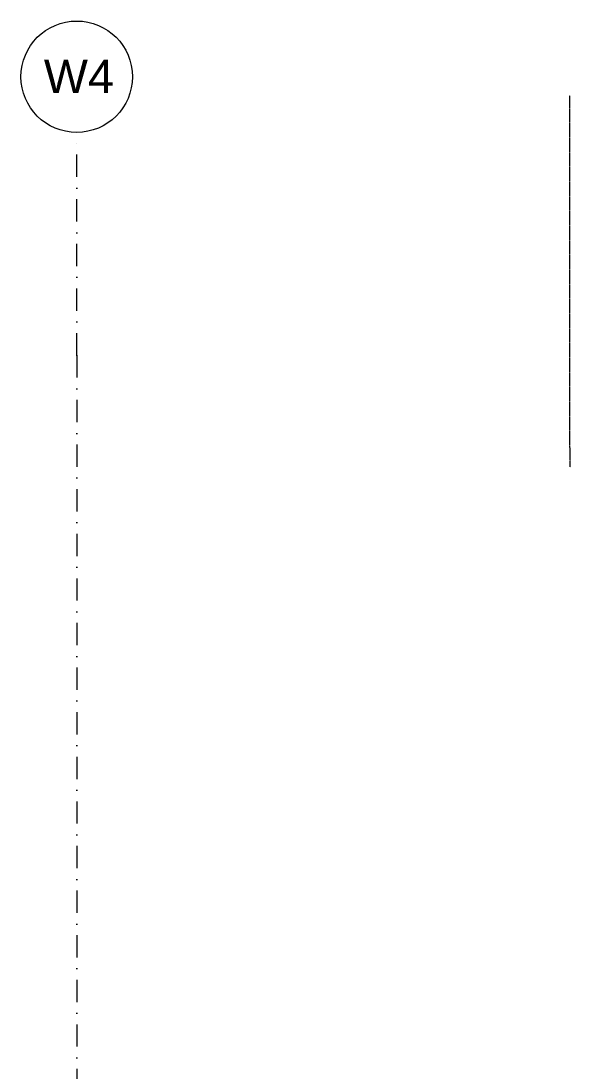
# Model space of a CAD drawing. Header units: millimetres. Extents: x 32522367 to 32638135, y 41424826 to 41540167.
# Drawn here: x 32563678 to 32566142, y 41531156 to 41535867 of the extents above; entities that cross this region are included whole.
import ezdxf
from ezdxf.enums import TextEntityAlignment as Align

# ---------------------------------------------------------------- set-up
doc = ezdxf.new("R2010")
doc.units = ezdxf.units.MM
doc.linetypes.add('Punktlinie weit', pattern=[0.05, 0, -0.05])
doc.linetypes.add('Raster', pattern=[0.2, 0.1, -0.05, 0, -0.05])
doc.layers.add('000 Achsraster Haupt', color=251, linetype='Continuous')
doc.layers.add('000 Achsraster Haupt_Stift_Nr__1', color=251, linetype='Continuous', lineweight=13)
doc.layers.add('716 Entwässerung_Stift_Nr__1', color=251, linetype='Continuous', lineweight=13)
doc.styles.add('ERSTELLTER_STIL_1', font='arial.ttf')

# ---------------------------------------------------------------- blocks, each defined once
blk = doc.blocks.new('Standard-Rastermarker')
at = {"layer": '000 Achsraster Haupt_Stift_Nr__1', "color": 7, "linetype": 'Raster', "lineweight": 13}
for q in [(73, 0), (0, 0)]:
    blk.add_line((1, 0), q, dxfattribs=at)
at = {"layer": '000 Achsraster Haupt_Stift_Nr__1', "color": 7, "linetype": 'Continuous', "lineweight": 13}
blk.add_circle((-0.25, 0), 0.25, dxfattribs=at)
at = {"layer": '000 Achsraster Haupt_Stift_Nr__1', "color": 7, "linetype": 'Raster', "lineweight": 13}
blk.add_point((1, 0), dxfattribs=at)
blk.add_point((1, 0), dxfattribs=at)
at = {"layer": '000 Achsraster Haupt_Stift_Nr__1', "color": 7, "lineweight": 13, "style": 'ERSTELLTER_STIL_1'}
for tag, p in [('AC_MarkerText_1_0', (-0.3593, -0.0343)), ('AC_MarkerText_1_1', (74.1407, -0.0343))]:
    blk.add_attdef(tag, text='', height=0.15, rotation=90, dxfattribs=at).set_placement(p, align=Align.TOP_CENTER)

msp = doc.modelspace()

# ---------------------------------------------------------------- linework, layer by layer
at = {"layer": '716 Entwässerung_Stift_Nr__1', "color": 7, "linetype": 'Punktlinie weit', "lineweight": 13}
msp.add_line((32566141.889, 41533865.111), (32566141.548, 41535532.418), dxfattribs=at)

# ---------------------------------------------------------------- block references
at = {"layer": '000 Achsraster Haupt', "color": 7, "linetype": 'Continuous', "lineweight": 18}
ref = msp.add_blockref('Standard-Rastermarker', (32563928.391, 41535366.62), dxfattribs=dict(at, xscale=1000, yscale=1000, zscale=1000, rotation=270.0002954042531))
ref.add_attrib('AC_MarkerText_1', 'W4', dxfattribs={"layer": '000 Achsraster Haupt_Stift_Nr__1', "color": 7, "lineweight": 13, "height": 150, "rotation": 0.000295, "style": 'ERSTELLTER_STIL_1'}).set_placement((32563938.047, 41535693.008), align=Align.TOP_CENTER)

doc.saveas('drawing.dxf')
